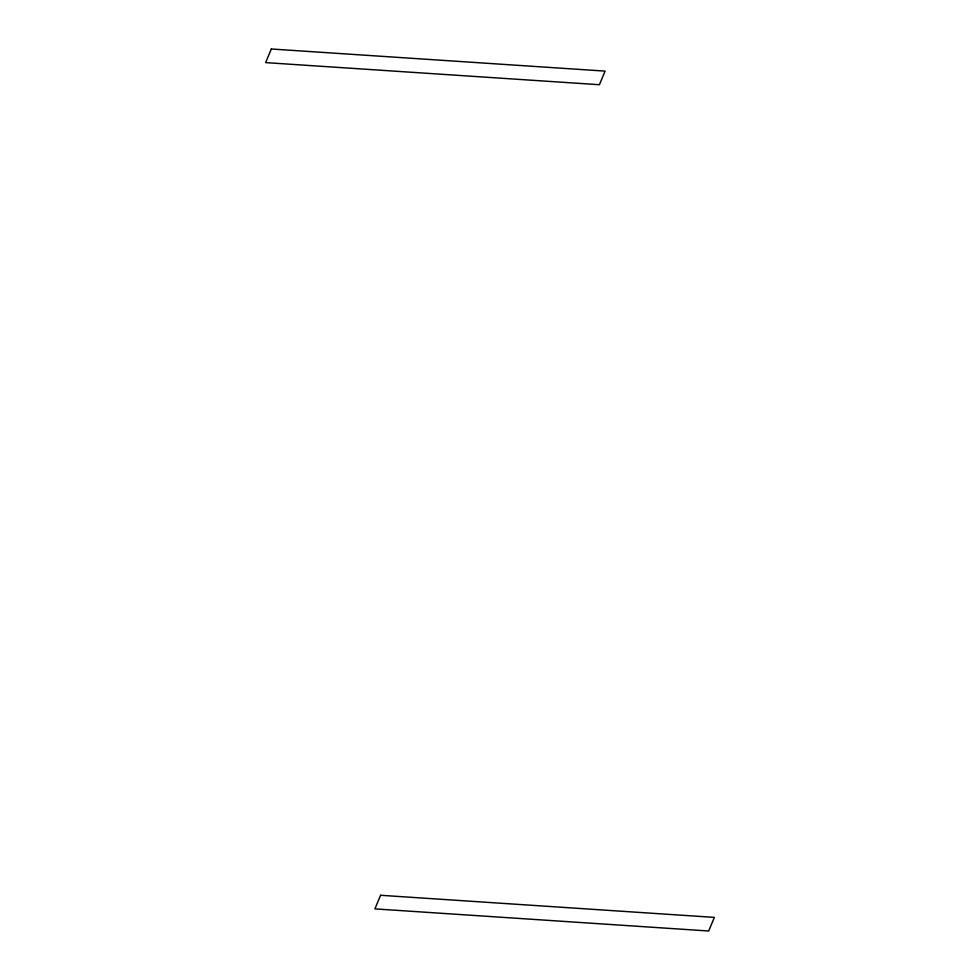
<?xml version="1.0" encoding="UTF-8"?>
<svg xmlns="http://www.w3.org/2000/svg" width="980" height="980" viewBox="0 0 980 980"><rect width="100%" height="100%" fill="white"/><g stroke="black" fill="none" stroke-linecap="round" stroke-linejoin="round"><path stroke-width="1.47" d="M271.325 49L265.629 62.61L599.405 84.721L605.101 71.111L271.325 49M380.595 895.279L374.899 908.889L708.675 931L714.371 917.39L380.595 895.279"/></g></svg>
